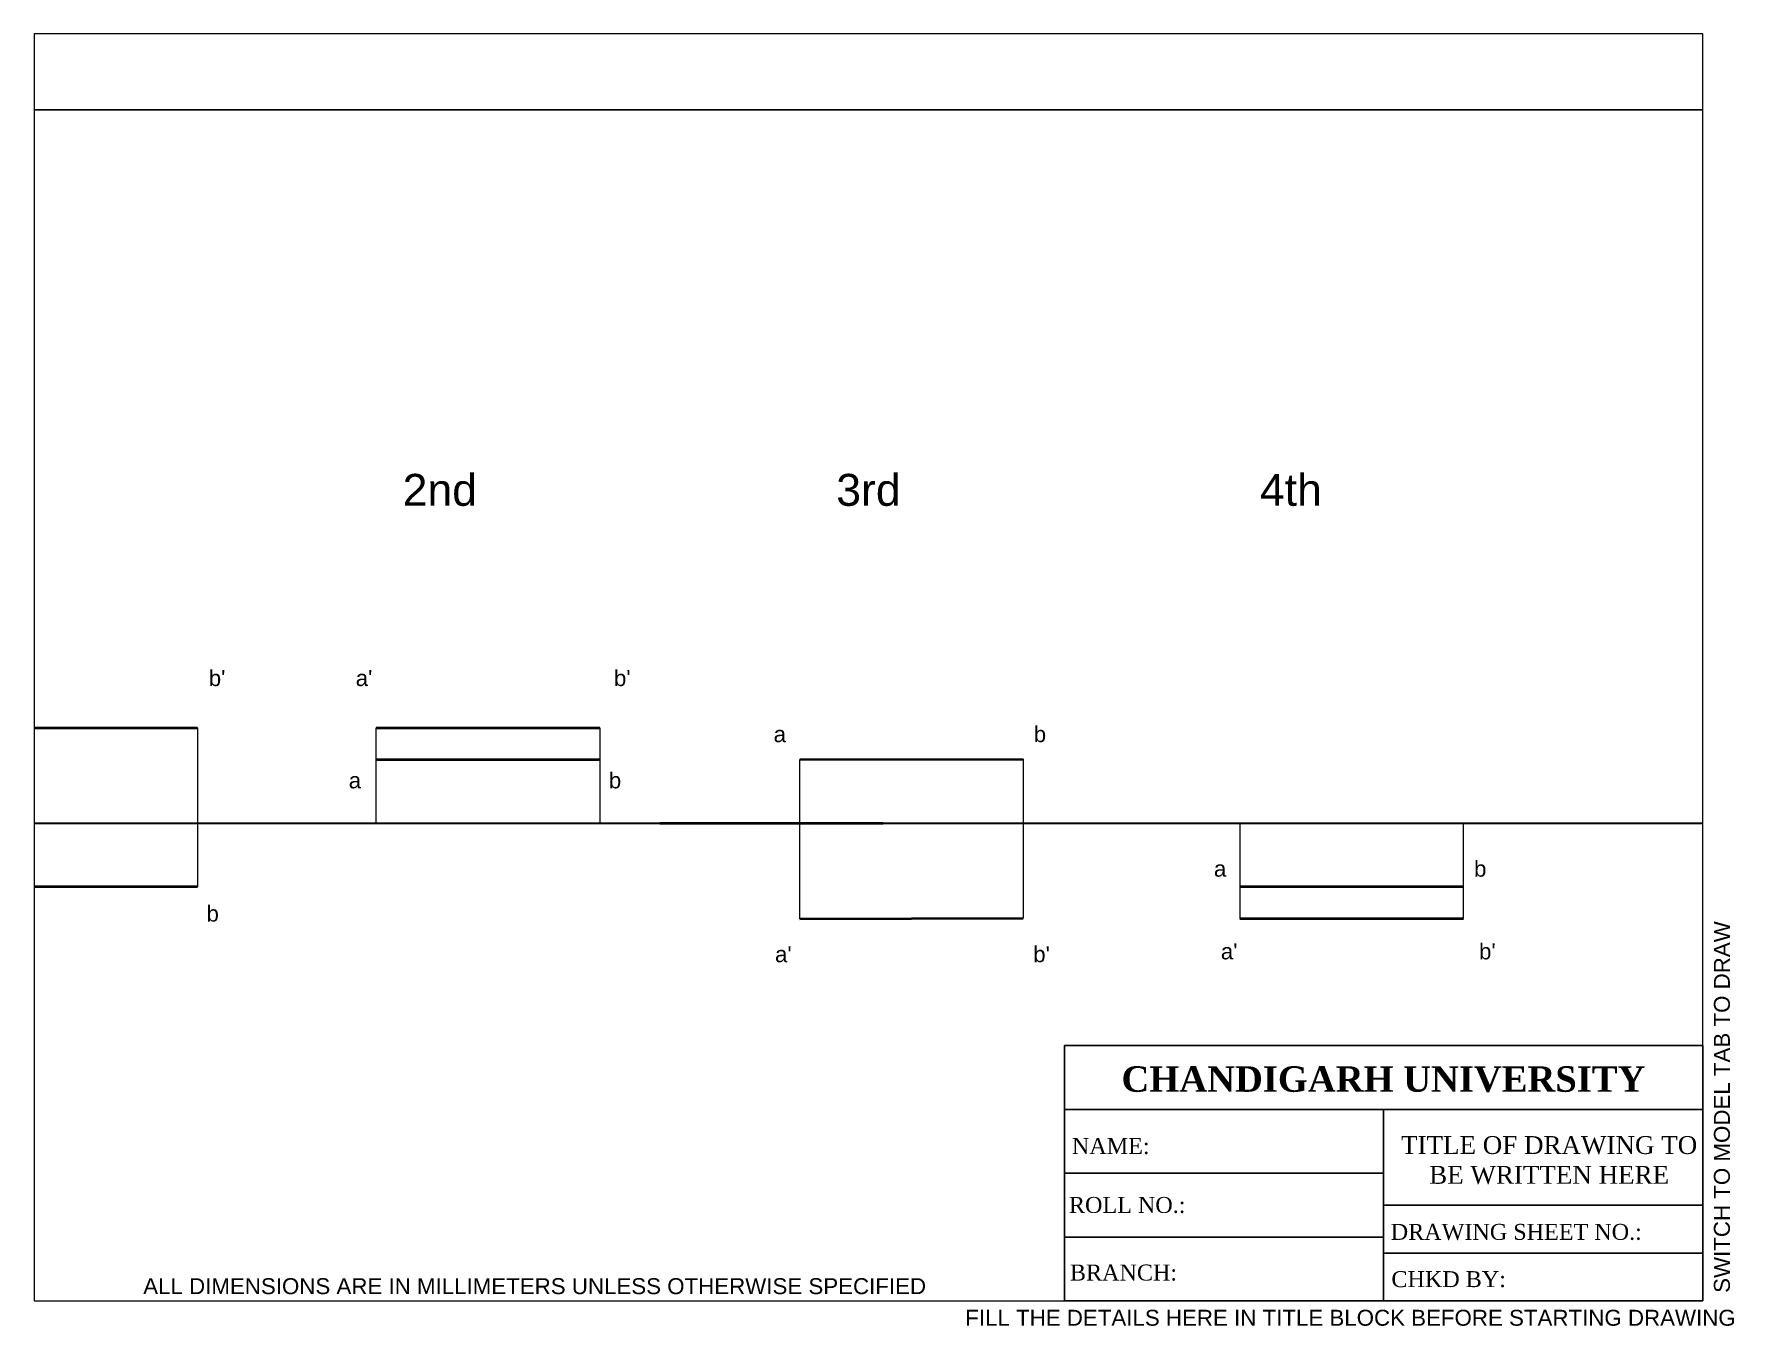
# Paper-space layout 'Layout1' of a CAD drawing. Header units: millimetres. Extents: x 0 to 266, y -4 to 198.
# The model-space entities are those that its viewports show. They can reach past a viewport. Long polylines and large blocks are cut down to what shows.
import ezdxf

# ---------------------------------------------------------------- set-up
doc = ezdxf.new("R2010")
doc.units = ezdxf.units.MM
doc.linetypes.add('ACAD_ISO08W100', pattern=[36, 24, -3, 6, -3])
doc.layers.add('Comments', color=10, linetype='Continuous', lineweight=13, plot=False)
doc.layers.add('thick continuous', color=7, linetype='Continuous', lineweight=30)
doc.styles.get("Standard").update_dxf_attribs({"font": 'arial.ttf'})

msp = doc.modelspace()

# ---------------------------------------------------------------- linework, layer by layer
msp.add_lwpolyline([(0, 0), (297, 0), (297, 210), (0, 210)], close=True)
at = {"layer": 'thick continuous', "lineweight": 40}
for p, q in [((11.59, 113.21), (46.59, 113.21)), ((74.62, 113.23), (109.62, 113.23)), ((74.62, 108.23), (109.62, 108.23)), ((140.96, 108.24), (175.96, 108.33)), ((46.59, 88.3), (11.59, 88.3)), ((209.92, 88.36), (244.92, 88.36)), ((140.96, 83.3), (175.96, 83.39)), ((209.92, 83.36), (244.92, 83.36))]:
    msp.add_line(p, q, dxfattribs=at)
at = {"layer": 'thick continuous', "lineweight": 5}
for p, q in [((46.59, 113.21), (46.59, 98.3)), ((74.62, 108.23), (74.62, 113.23)), ((109.62, 113.23), (109.62, 108.23)), ((74.62, 98.23), (74.62, 108.23)), ((109.62, 108.23), (109.62, 98.23)), ((140.96, 98.33), (140.96, 108.24)), ((175.96, 108.33), (175.96, 98.33)), ((46.59, 98.3), (46.59, 88.3)), ((140.96, 83.3), (140.96, 98.3)), ((175.96, 98.3), (175.96, 83.39)), ((209.92, 98.36), (209.92, 88.36)), ((244.92, 88.36), (244.92, 98.36)), ((209.92, 88.36), (209.92, 83.36)), ((244.92, 83.36), (244.92, 88.36))]:
    msp.add_line(p, q, dxfattribs=at)
at = {"layer": 'thick continuous'}
for p, q in [((154.03, 98.27), (119.03, 98.27)), ((119.03, 98.25), (154.03, 98.25))]:
    msp.add_line(p, q, dxfattribs=at)
msp.add_xline((120.78, 98.3), (1, 0), dxfattribs=at)

# ---------------------------------------------------------------- texts
at = {"layer": 'thick continuous', "attachment_point": 1}
for s, width, insert, char_height in [('1st                              2nd                             3rd                             4th', 272.1393, (11.22, 152.98), 5), ("a'                                       b'", 64.3558, (7.93, 122.25), 2.5), ("a'                                       b'", 64.3558, (71.4, 122.25), 2.5), ('a                                        b', 51.3968, (136.86, 113.47), 2.5), ('a                                        b', 51.3968, (70.3, 106.23), 2.5), ('a                                        b', 51.3968, (205.83, 92.4), 2.5), ('a                                        b', 51.3968, (7.27, 85.37), 2.5), ("a'                                       b'", 64.3558, (137.08, 79.01), 2.5), ("a'                                       b'", 64.3558, (206.92, 79.45), 2.5)]:
    msp.add_mtext_dynamic_manual_height_columns(s, width=width, gutter_width=12.5, heights=[0], dxfattribs=dict(at, insert=insert, char_height=char_height))

psp = doc.layouts.get("Layout1")

# ---------------------------------------------------------------- linework, layer by layer
for p, q in [((161.41, 40), (261.41, 40)), ((161.41, 40), (161.41, 0)), ((261.41, 40), (261.41, 0)), ((161.41, 30), (261.41, 30)), ((161.41, 30), (194.27, 30)), ((211.41, 30), (211.41, 0)), ((161.41, 20), (211.41, 20)), ((211.41, 15), (261.41, 15)), ((161.41, 10), (211.41, 10)), ((211.41, 7.5), (261.41, 7.5)), ((161.41, 0), (261.41, 0))]:
    psp.add_line(p, q)

# ---------------------------------------------------------------- texts
at = {"attachment_point": 1}
for s, width, insert, char_height in [('\\pxqc;{\\fTimes New Roman|b1|i0|c0|p18;CHANDIGARH UNIVERSITY}', 80.8177, (170.98, 36.75), 4), ('\\pxqc;{\\fTimes New Roman|b0|i0|c0|p18;TITLE OF DRAWING TO BE WRITTEN HERE}', 46.4985, (214.1, 25.81), 2.8)]:
    psp.add_mtext_dynamic_manual_height_columns(s, width=width, gutter_width=40, heights=[0], dxfattribs=dict(at, insert=insert, char_height=char_height))
at = {"linetype": 'ACAD_ISO08W100', "lineweight": 100, "char_height": 2.5, "attachment_point": 1}
for s, width, insert in [('{\\fTimes New Roman|b0|i0|c0|p18;NAME:}', 45.3199, (162.59, 25.51)), ('{\\fTimes New Roman|b0|i0|c0|p18;ROLL NO.:}', 45.3199, (162.13, 16.28)), ('{\\fTimes New Roman|b0|i0|c0|p18;DRAWING SHEET NO.:}', 45.3199, (212.54, 12.06)), ('{\\fTimes New Roman|b0|i0|c0|p18;BRANCH:}', 45.3199, (162.28, 5.69)), ('{\\fTimes New Roman|b0|i0|c0|p18;CHKD BY: }', 47.9779, (212.64, 4.66))]:
    psp.add_mtext_dynamic_manual_height_columns(s, width=width, gutter_width=25, heights=[0], dxfattribs=dict(at, insert=insert))
at = {"layer": 'Comments'}
psp.add_text('SWITCH TO MODEL TAB TO DRAW', height=2.5, rotation=90, dxfattribs=at).set_placement((265.66, 1.26))
psp.add_text('FILL THE DETAILS HERE IN TITLE BLOCK BEFORE STARTING DRAWING', height=2.5, dxfattribs=at).set_placement((145.88, -3.89))
at = {"layer": 'thick continuous'}
psp.add_text('ALL DIMENSIONS ARE IN MILLIMETERS UNLESS OTHERWISE SPECIFIED', height=2.5, dxfattribs=at).set_placement((17.11, 1.06))

# ---------------------------------------------------------------- viewports
psp.add_viewport(center=(130.71, 99.21), size=(261.41, 198.4125), view_center_point=(151.71, 122.67), view_height=198.4125, dxfattribs=at)

doc.saveas('drawing.dxf')
